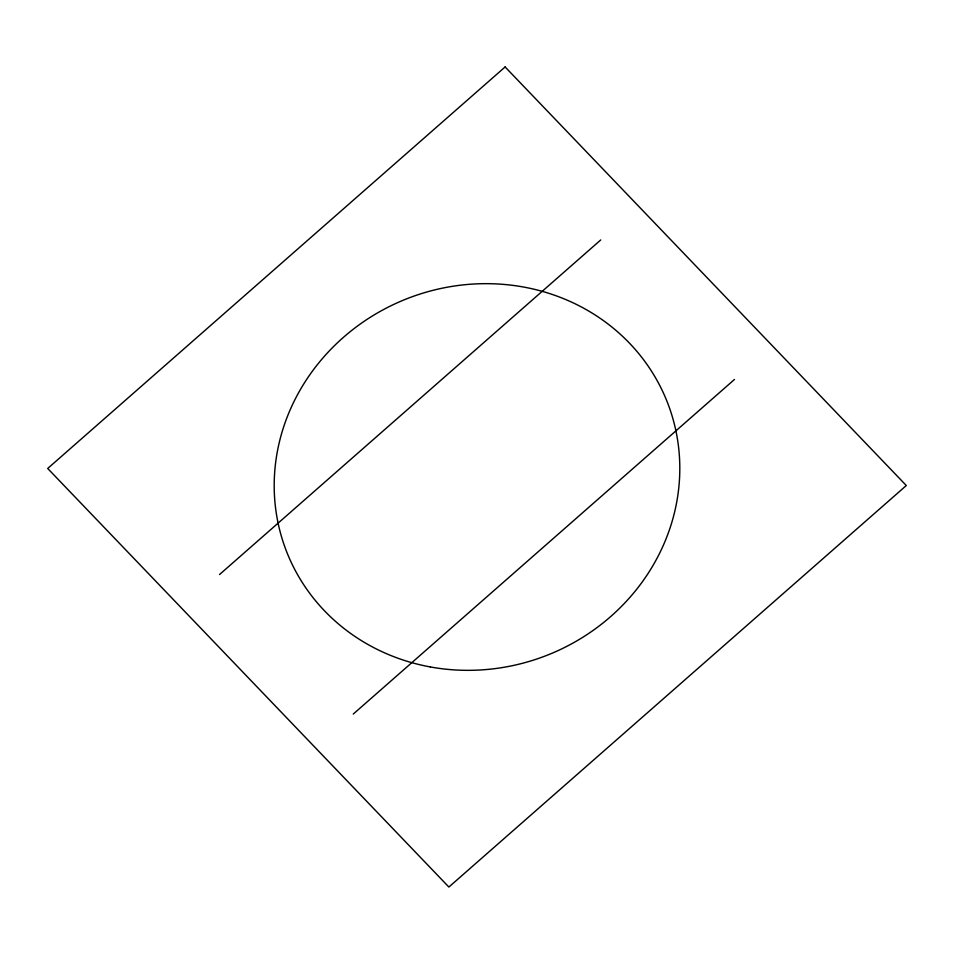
<?xml version="1.0" encoding="UTF-8"?>
<svg xmlns="http://www.w3.org/2000/svg" width="954" height="954" viewBox="0 0 954 954"><rect width="100%" height="100%" fill="white"/><g stroke="black" fill="none" stroke-linecap="round" stroke-linejoin="round"><path stroke-width="1.43" d="M219.539 574.535L600.734 239.943M353.266 714.057L734.461 379.465M505.119 66.959L47.7 468.474L448.881 887.041L906.3 485.526L505.119 66.959M430.373 666.953A204.502 191.551 -21.5 0 0 671.246 413.213A204.502 191.551 -21.5 0 0 329.38 350.833A204.502 191.551 -21.5 0 0 430.373 666.953"/></g></svg>
